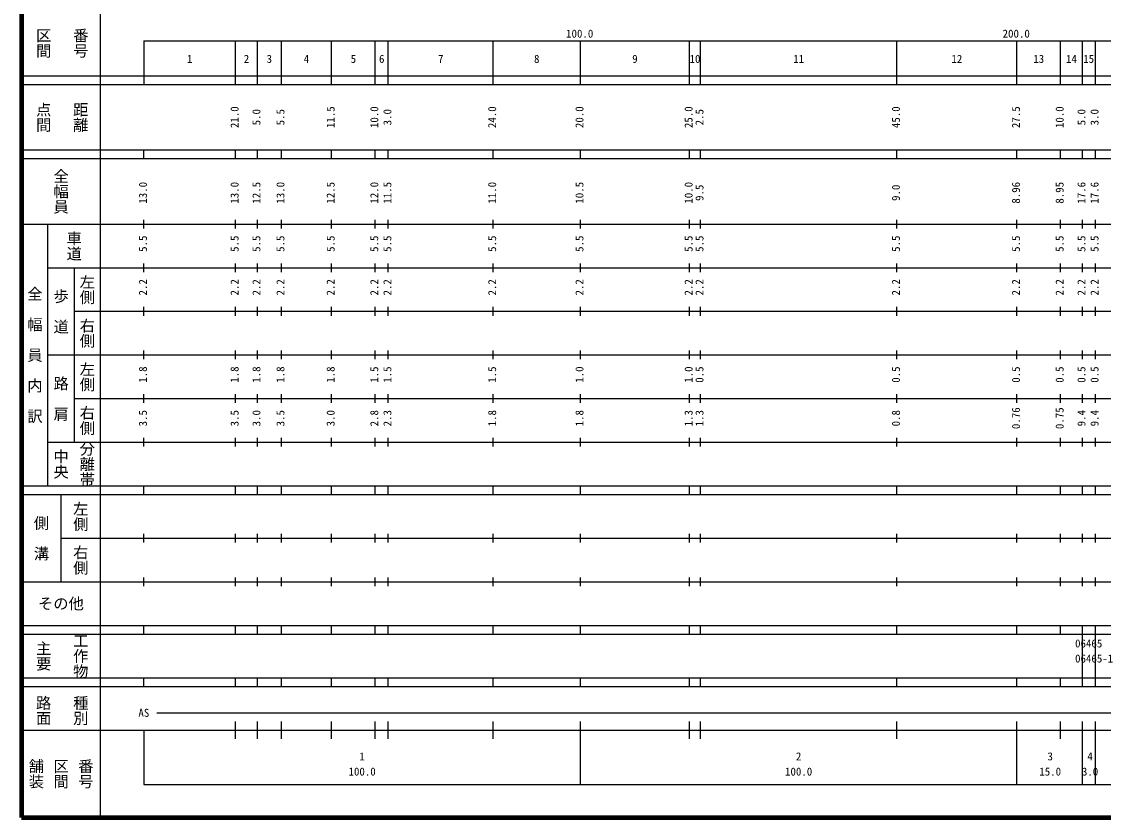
# Model space of a CAD drawing. Units: millimetres on the paper, enlarged 1000 times. Extents: x 40000 to 680000, y 20000 to 380000.
# Drawn here: x 40000 to 287807, y 20000 to 202409 of the extents above; entities that cross this region are included whole.
import ezdxf
from ezdxf.enums import TextEntityAlignment as Align

# ---------------------------------------------------------------- set-up
doc = ezdxf.new("R2010")
doc.units = ezdxf.units.MM
doc.header["$LTSCALE"] = 1000
doc.layers.add('M-TTL', color=2, linetype='Continuous', lineweight=140)
doc.layers.add('M-TTL-BAND', color=7, linetype='Continuous', lineweight=25)
doc.styles.add('@ＭＳ ゴシック', font='')
doc.styles.add('ＭＳ ゴシック', font='')
doc.styles.get('@ＭＳ ゴシック').set_extended_font_data('@MS Gothic')
doc.styles.get('ＭＳ ゴシック').set_extended_font_data('MS Gothic')

msp = doc.modelspace()

# ---------------------------------------------------------------- linework, layer by layer
at = {"layer": 'M-TTL'}
for p, q in [((40000, 380000), (40000, 20000)), ((40000, 20000), (680000, 20000))]:
    msp.add_line(p, q, dxfattribs=at)
at = {"layer": 'M-TTL-BAND'}
for p, q in [((58000, 370000), (58000, 20000)), ((68000, 198000), (579000, 198000)), ((68000, 198000), (68000, 188000)), ((89000, 188000), (89000, 198000)), ((94000, 188000), (94000, 198000)), ((99500, 188000), (99500, 198000)), ((111000, 188000), (111000, 198000)), ((121000, 188000), (121000, 198000)), ((124000, 188000), (124000, 198000)), ((148000, 188000), (148000, 198000)), ((168000, 188000), (168000, 198000)), ((193000, 188000), (193000, 198000)), ((195500, 188000), (195500, 198000)), ((240500, 188000), (240500, 198000)), ((268000, 188000), (268000, 198000)), ((278000, 188000), (278000, 198000)), ((283000, 188000), (283000, 198000)), ((286000, 188000), (286000, 198000)), ((40000, 190000), (579000, 190000)), ((40000, 188000), (579000, 188000)), ((40000, 173000), (579000, 173000)), ((40000, 171000), (579000, 171000)), ((68000, 171000), (68000, 173000)), ((89000, 171000), (89000, 173000)), ((94000, 171000), (94000, 173000)), ((99500, 171000), (99500, 173000)), ((111000, 171000), (111000, 173000)), ((121000, 171000), (121000, 173000)), ((124000, 171000), (124000, 173000)), ((148000, 171000), (148000, 173000)), ((168000, 171000), (168000, 173000)), ((193000, 171000), (193000, 173000)), ((195500, 171000), (195500, 173000)), ((240500, 171000), (240500, 173000)), ((268000, 171000), (268000, 173000)), ((278000, 171000), (278000, 173000)), ((283000, 171000), (283000, 173000)), ((286000, 171000), (286000, 173000)), ((68000, 155000), (68000, 157000)), ((89000, 155000), (89000, 157000)), ((94000, 155000), (94000, 157000)), ((99500, 155000), (99500, 157000)), ((111000, 155000), (111000, 157000)), ((121000, 155000), (121000, 157000)), ((124000, 155000), (124000, 157000)), ((148000, 155000), (148000, 157000)), ((168000, 155000), (168000, 157000)), ((193000, 155000), (193000, 157000)), ((195500, 155000), (195500, 157000)), ((240500, 155000), (240500, 157000)), ((268000, 155000), (268000, 157000)), ((278000, 155000), (278000, 157000)), ((283000, 155000), (283000, 157000)), ((286000, 155000), (286000, 157000)), ((40000, 156000), (579000, 156000)), ((46000, 96000), (46000, 156000)), ((68000, 145000), (68000, 147000)), ((89000, 145000), (89000, 147000)), ((94000, 145000), (94000, 147000)), ((99500, 145000), (99500, 147000)), ((111000, 145000), (111000, 147000)), ((121000, 145000), (121000, 147000)), ((124000, 145000), (124000, 147000)), ((148000, 145000), (148000, 147000)), ((168000, 145000), (168000, 147000)), ((193000, 145000), (193000, 147000)), ((195500, 145000), (195500, 147000)), ((240500, 145000), (240500, 147000)), ((268000, 145000), (268000, 147000)), ((278000, 145000), (278000, 147000)), ((283000, 145000), (283000, 147000)), ((286000, 145000), (286000, 147000)), ((46000, 146000), (579000, 146000)), ((52000, 146000), (52000, 106000)), ((68000, 135000), (68000, 137000)), ((89000, 135000), (89000, 137000)), ((94000, 135000), (94000, 137000)), ((99500, 135000), (99500, 137000)), ((111000, 135000), (111000, 137000)), ((121000, 135000), (121000, 137000)), ((124000, 135000), (124000, 137000)), ((148000, 135000), (148000, 137000)), ((168000, 135000), (168000, 137000)), ((193000, 135000), (193000, 137000)), ((195500, 135000), (195500, 137000)), ((240500, 135000), (240500, 137000)), ((268000, 135000), (268000, 137000)), ((278000, 135000), (278000, 137000)), ((283000, 135000), (283000, 137000)), ((286000, 135000), (286000, 137000)), ((52000, 136000), (579000, 136000)), ((68000, 125000), (68000, 127000)), ((89000, 125000), (89000, 127000)), ((94000, 125000), (94000, 127000)), ((99500, 125000), (99500, 127000)), ((111000, 125000), (111000, 127000)), ((121000, 125000), (121000, 127000)), ((124000, 125000), (124000, 127000)), ((148000, 125000), (148000, 127000)), ((168000, 125000), (168000, 127000)), ((193000, 125000), (193000, 127000)), ((195500, 125000), (195500, 127000)), ((240500, 125000), (240500, 127000)), ((268000, 125000), (268000, 127000)), ((278000, 125000), (278000, 127000)), ((283000, 125000), (283000, 127000)), ((286000, 125000), (286000, 127000)), ((46000, 126000), (579000, 126000)), ((68000, 115000), (68000, 117000)), ((89000, 115000), (89000, 117000)), ((94000, 115000), (94000, 117000)), ((99500, 115000), (99500, 117000)), ((111000, 115000), (111000, 117000)), ((121000, 115000), (121000, 117000)), ((124000, 115000), (124000, 117000)), ((148000, 115000), (148000, 117000)), ((168000, 115000), (168000, 117000)), ((193000, 115000), (193000, 117000)), ((195500, 115000), (195500, 117000)), ((240500, 115000), (240500, 117000)), ((268000, 115000), (268000, 117000)), ((278000, 115000), (278000, 117000)), ((283000, 115000), (283000, 117000)), ((286000, 115000), (286000, 117000)), ((52000, 116000), (579000, 116000)), ((68000, 105000), (68000, 107000)), ((89000, 105000), (89000, 107000)), ((94000, 105000), (94000, 107000)), ((99500, 105000), (99500, 107000)), ((111000, 105000), (111000, 107000)), ((121000, 105000), (121000, 107000)), ((124000, 105000), (124000, 107000)), ((148000, 105000), (148000, 107000)), ((168000, 105000), (168000, 107000)), ((193000, 105000), (193000, 107000)), ((195500, 105000), (195500, 107000)), ((240500, 105000), (240500, 107000)), ((268000, 105000), (268000, 107000)), ((278000, 105000), (278000, 107000)), ((283000, 105000), (283000, 107000)), ((286000, 105000), (286000, 107000)), ((46000, 106000), (579000, 106000)), ((40000, 96000), (579000, 96000)), ((68000, 94000), (68000, 96000)), ((89000, 94000), (89000, 96000)), ((94000, 94000), (94000, 96000)), ((99500, 94000), (99500, 96000)), ((111000, 94000), (111000, 96000)), ((121000, 94000), (121000, 96000)), ((124000, 94000), (124000, 96000)), ((148000, 94000), (148000, 96000)), ((168000, 94000), (168000, 96000)), ((193000, 94000), (193000, 96000)), ((195500, 94000), (195500, 96000)), ((240500, 94000), (240500, 96000)), ((268000, 94000), (268000, 96000)), ((278000, 94000), (278000, 96000)), ((283000, 94000), (283000, 96000)), ((286000, 94000), (286000, 96000)), ((40000, 94000), (579000, 94000)), ((49000, 94000), (49000, 74000)), ((68000, 83000), (68000, 85000)), ((89000, 83000), (89000, 85000)), ((94000, 83000), (94000, 85000)), ((99500, 83000), (99500, 85000)), ((111000, 83000), (111000, 85000)), ((121000, 83000), (121000, 85000)), ((124000, 83000), (124000, 85000)), ((148000, 83000), (148000, 85000)), ((168000, 83000), (168000, 85000)), ((193000, 83000), (193000, 85000)), ((195500, 83000), (195500, 85000)), ((240500, 83000), (240500, 85000)), ((268000, 83000), (268000, 85000)), ((278000, 83000), (278000, 85000)), ((283000, 83000), (283000, 85000)), ((286000, 83000), (286000, 85000)), ((49000, 84000), (579000, 84000)), ((68000, 73000), (68000, 75000)), ((89000, 73000), (89000, 75000)), ((94000, 73000), (94000, 75000)), ((99500, 73000), (99500, 75000)), ((111000, 73000), (111000, 75000)), ((121000, 73000), (121000, 75000)), ((124000, 73000), (124000, 75000)), ((148000, 73000), (148000, 75000)), ((168000, 73000), (168000, 75000)), ((193000, 73000), (193000, 75000)), ((195500, 73000), (195500, 75000)), ((240500, 73000), (240500, 75000)), ((268000, 73000), (268000, 75000)), ((278000, 73000), (278000, 75000)), ((283000, 73000), (283000, 75000)), ((286000, 73000), (286000, 75000)), ((40000, 74000), (579000, 74000)), ((40000, 64000), (579000, 64000)), ((40000, 62000), (579000, 62000)), ((68000, 62000), (68000, 64000)), ((89000, 62000), (89000, 64000)), ((94000, 62000), (94000, 64000)), ((99500, 62000), (99500, 64000)), ((111000, 62000), (111000, 64000)), ((121000, 62000), (121000, 64000)), ((124000, 62000), (124000, 64000)), ((148000, 62000), (148000, 64000)), ((168000, 62000), (168000, 64000)), ((193000, 62000), (193000, 64000)), ((195500, 62000), (195500, 64000)), ((240500, 62000), (240500, 64000)), ((268000, 62000), (268000, 64000)), ((278000, 62000), (278000, 64000)), ((283000, 62000), (283000, 64000)), ((283000, 52000), (283000, 62000)), ((286000, 62000), (286000, 64000)), ((286000, 52000), (286000, 62000)), ((40000, 52000), (579000, 52000)), ((40000, 50000), (579000, 50000)), ((68000, 50000), (68000, 52000)), ((89000, 50000), (89000, 52000)), ((94000, 50000), (94000, 52000)), ((99500, 50000), (99500, 52000)), ((111000, 50000), (111000, 52000)), ((121000, 50000), (121000, 52000)), ((124000, 50000), (124000, 52000)), ((148000, 50000), (148000, 52000)), ((168000, 50000), (168000, 52000)), ((193000, 50000), (193000, 52000)), ((195500, 50000), (195500, 52000)), ((240500, 50000), (240500, 52000)), ((268000, 50000), (268000, 52000)), ((278000, 50000), (278000, 52000)), ((283000, 50000), (283000, 52000)), ((286000, 50000), (286000, 52000)), ((71000, 44000), (565000, 44000)), ((40000, 40000), (579000, 40000)), ((68000, 40000), (68000, 27500)), ((89000, 38000), (89000, 42000)), ((94000, 38000), (94000, 42000)), ((99500, 38000), (99500, 42000)), ((111000, 38000), (111000, 42000)), ((121000, 38000), (121000, 42000)), ((124000, 38000), (124000, 42000)), ((148000, 38000), (148000, 42000)), ((168000, 27500), (168000, 42000)), ((193000, 38000), (193000, 42000)), ((195500, 38000), (195500, 42000)), ((240500, 38000), (240500, 42000)), ((268000, 27500), (268000, 42000)), ((278000, 38000), (278000, 42000)), ((283000, 38000), (283000, 42000)), ((286000, 38000), (286000, 42000)), ((283000, 27500), (283000, 38000)), ((286000, 27500), (286000, 38000)), ((68000, 27500), (579000, 27500))]:
    msp.add_line(p, q, dxfattribs=at)

# ---------------------------------------------------------------- texts
at = {"layer": 'M-TTL-BAND', "style": '@ＭＳ ゴシック'}
for s, p in [('番号', (53500, 197500)), ('区間', (45000, 197500)), ('点間', (45000, 180500)), ('距離', (53500, 180500)), ('全幅員', (49000, 163500)), ('車道', (52000, 151000)), ('左側', (55000, 141000)), ('全\u3000幅\u3000員\u3000内\u3000訳', (43000, 126000)), ('歩\u3000道', (49000, 136000)), ('右側', (55000, 131000)), ('左側', (55000, 121000)), ('路\u3000肩', (49000, 116000)), ('右側', (55000, 111000)), ('中央', (49000, 101000)), ('分離帯', (55000, 101000)), ('左側', (53500, 89000)), ('側\u3000溝', (44500, 84000)), ('右側', (53500, 79000)), ('主要', (45000, 57000)), ('工作物', (53500, 57000)), ('路面', (45000, 44500)), ('種別', (53500, 44500)), ('舗装', (43333, 30000)), ('区間', (49000, 30000)), ('番号', (54667, 30000))]:
    msp.add_text(s, height=2566, rotation=270, dxfattribs=at).set_placement(p, align=Align.MIDDLE_CENTER)
at = {"layer": 'M-TTL-BAND', "style": 'ＭＳ ゴシック'}
for s, p in [('100.0', (167844, 198195)), ('200.0', (267844, 198195)), ('1', (78500, 192405)), ('2', (91500, 192405)), ('3', (96750, 192405)), ('4', (105250, 192405)), ('5', (116000, 192405)), ('6', (122500, 192405)), ('7', (136000, 192405)), ('8', (158000, 192405)), ('9', (180500, 192405)), ('10', (194250, 192405)), ('11', (218000, 192405)), ('12', (254250, 192405)), ('13', (273000, 192405)), ('14', (280500, 192405)), ('15', (284435, 192405)), ('AS', (68000, 42500)), ('1', (118000, 32523)), ('2', (218000, 32523)), ('3', (275628, 32523)), ('4', (284760, 32523)), ('100.0', (118000, 29033)), ('100.0', (218000, 29033)), ('15.0', (275628, 29033)), ('3.0', (284760, 29033))]:
    msp.add_text(s, height=1833, dxfattribs=at).set_placement(p, align=Align.BOTTOM_CENTER)
for s, p in [('21.0', (90248, 180500)), ('5.0', (95248, 180500)), ('5.5', (100748, 180500)), ('11.5', (112248, 180500)), ('10.0', (122248, 180500)), ('3.0', (125248, 180500)), ('24.0', (149248, 180500)), ('20.0', (169248, 180500)), ('25.0', (194248, 180500)), ('2.5', (196748, 180500)), ('45.0', (241748, 180500)), ('27.5', (269248, 180500)), ('10.0', (279248, 180500)), ('5.0', (284248, 180500)), ('3.0', (287248, 180500)), ('13.0', (69248, 163174)), ('13.0', (90248, 163174)), ('12.5', (95248, 163174)), ('13.0', (100748, 163174)), ('12.5', (112248, 163174)), ('12.0', (122248, 163174)), ('11.5', (125248, 163174)), ('11.0', (149248, 163174)), ('10.5', (169248, 163174)), ('10.0', (194248, 163174)), ('9.5', (196748, 163174)), ('9.0', (241748, 163174)), ('8.96', (269248, 163174)), ('8.95', (279248, 163174)), ('17.6', (284248, 163174)), ('17.6', (287248, 163174)), ('5.5', (69248, 151500)), ('5.5', (90248, 151500)), ('5.5', (95248, 151500)), ('5.5', (100748, 151500)), ('5.5', (112248, 151500)), ('5.5', (122248, 151500)), ('5.5', (125248, 151500)), ('5.5', (149248, 151500)), ('5.5', (169248, 151500)), ('5.5', (194248, 151500)), ('5.5', (196748, 151500)), ('5.5', (241748, 151500)), ('5.5', (269248, 151500)), ('5.5', (279248, 151500)), ('5.5', (284248, 151500)), ('5.5', (287248, 151500)), ('2.2', (69248, 141500)), ('2.2', (90248, 141500)), ('2.2', (95248, 141500)), ('2.2', (100748, 141500)), ('2.2', (112248, 141500)), ('2.2', (122248, 141500)), ('2.2', (125248, 141500)), ('2.2', (149248, 141500)), ('2.2', (169248, 141500)), ('2.2', (194248, 141500)), ('2.2', (196748, 141500)), ('2.2', (241748, 141500)), ('2.2', (269248, 141500)), ('2.2', (279248, 141500)), ('2.2', (284248, 141500)), ('2.2', (287248, 141500)), ('1.8', (69248, 121500)), ('1.8', (90248, 121500)), ('1.8', (95248, 121500)), ('1.8', (100748, 121500)), ('1.8', (112248, 121500)), ('1.5', (122248, 121500)), ('1.5', (125248, 121500)), ('1.5', (149248, 121500)), ('1.0', (169248, 121500)), ('1.0', (194248, 121500)), ('0.5', (196748, 121500)), ('0.5', (241748, 121500)), ('0.5', (269248, 121500)), ('0.5', (279248, 121500)), ('0.5', (284248, 121500)), ('0.5', (287248, 121500)), ('3.5', (69248, 111500)), ('3.5', (90248, 111500)), ('3.0', (95248, 111500)), ('3.5', (100748, 111500)), ('3.0', (112248, 111500)), ('2.8', (122248, 111500)), ('2.3', (125248, 111500)), ('1.8', (149248, 111500)), ('1.8', (169248, 111500)), ('1.3', (194248, 111500)), ('1.3', (196748, 111500)), ('0.8', (241748, 111500)), ('0.76', (269248, 111500)), ('0.75', (279248, 111500)), ('9.4', (284248, 111500)), ('9.4', (287248, 111500))]:
    msp.add_text(s, height=1833, rotation=90, dxfattribs=at).set_placement(p, align=Align.BOTTOM_CENTER)
msp.add_text('その他', height=2566, dxfattribs=at).set_placement((49000, 69000), align=Align.MIDDLE_CENTER)
for s, p in [('06465', (281327, 58405)), ('06465-1', (281327, 54951))]:
    msp.add_text(s, height=1833, dxfattribs=at).set_placement(p, align=Align.BOTTOM_LEFT)

doc.saveas('drawing.dxf')
